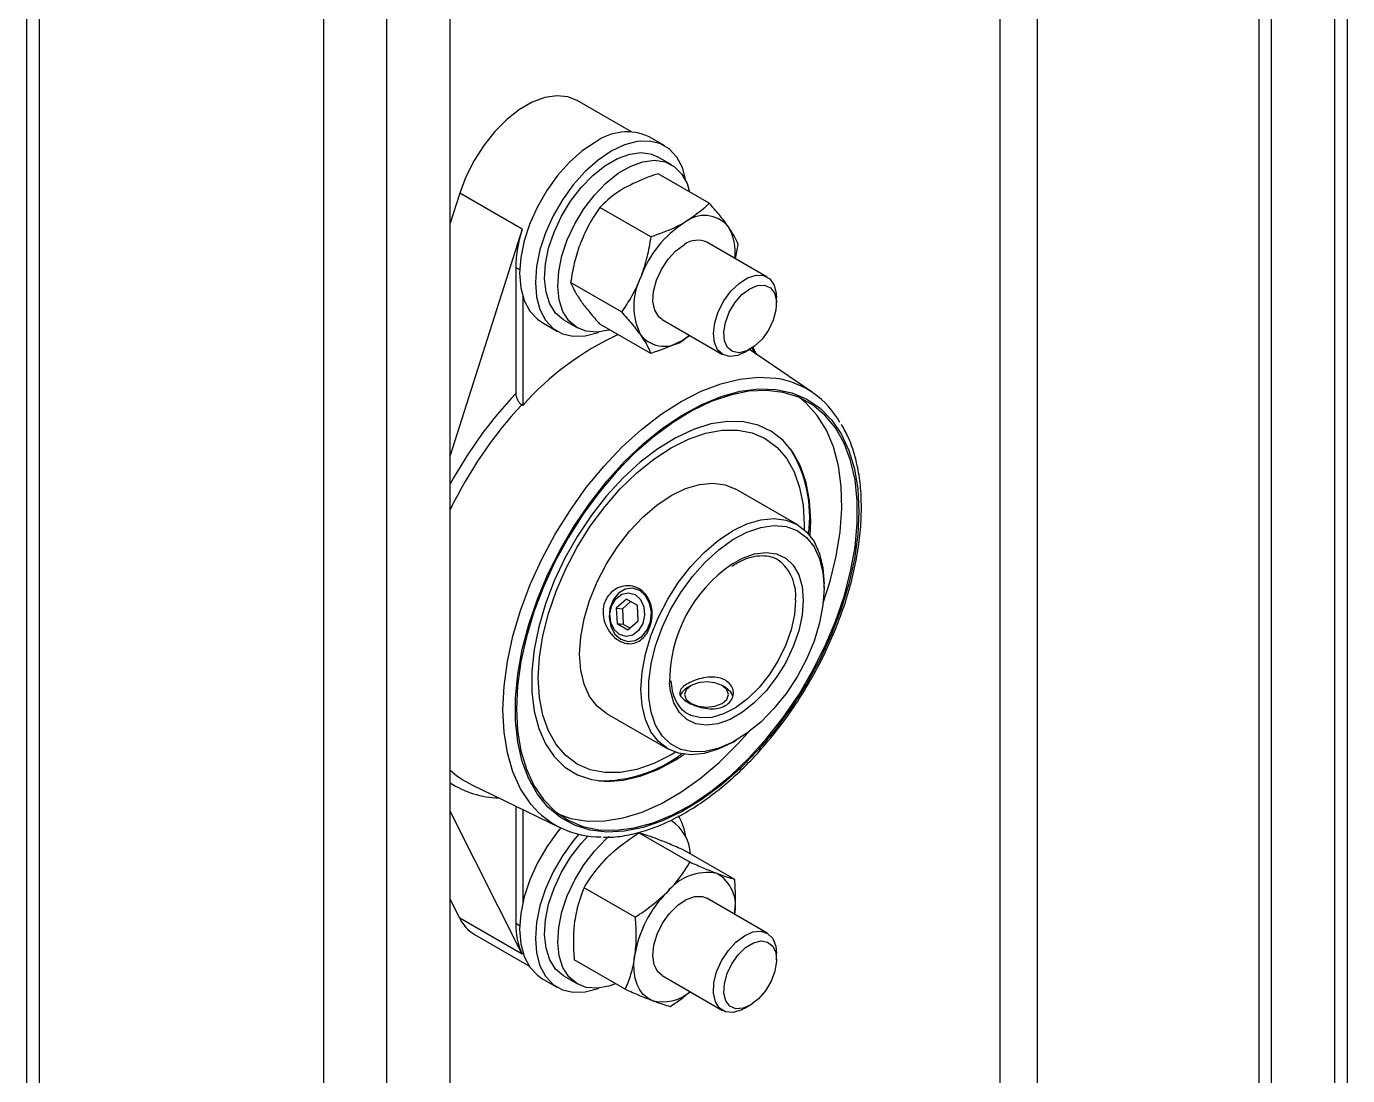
# Model space of a CAD drawing. Header units: millimetres. Extents: x -361 to 14022, y -1822 to 1455.
# Drawn here: x 4013.03 to 4020.43, y 453.8 to 459.68 of the extents above; entities that cross this region are included whole.
import ezdxf

# ---------------------------------------------------------------- set-up
doc = ezdxf.new("R2010")
doc.units = ezdxf.units.MM

msp = doc.modelspace()

# ---------------------------------------------------------------- linework, layer by layer
at = {"color": 7, "linetype": 'Continuous', "lineweight": 25}
for p, q in [((4018.481793, 506.514478), (4018.481793, 440.782942)), ((4018.693925, 440.782942), (4018.693925, 506.514478)), ((4020.42885, 439.803253), (4020.42885, 505.534788)), ((4020.355626, 505.432737), (4020.355626, 439.701202)), ((4019.931362, 505.269455), (4019.931362, 439.53792)), ((4020.002073, 505.228635), (4020.002073, 439.4971)), ((4013.034558, 503.391717), (4013.034558, 437.660181)), ((4013.107782, 437.55813), (4013.107782, 503.289666)), ((4015.405879, 436.843773), (4015.405879, 502.575309)), ((4014.698772, 436.639671), (4014.698772, 502.371207)), ((4015.052325, 436.639671), (4015.052325, 502.371207)), ((4016.420826, 459.086696), (4016.117619, 459.261733)), ((4016.607416, 459.007846), (4016.519027, 459.058872)), ((4016.645415, 458.902196), (4016.571168, 458.945058)), ((4016.855599, 458.686929), (4016.570248, 458.851659)), ((4015.459505, 458.742811), (4015.405879, 458.574542)), ((4015.809523, 458.54075), (4015.459505, 458.742811)), ((4016.529, 458.498388), (4016.243649, 458.663117)), ((4015.809523, 458.54075), (4015.405879, 457.274187)), ((4017.180973, 458.272604), (4016.842552, 458.467971)), ((4017.00391, 458.374821), (4017.018898, 458.454584)), ((4015.773574, 458.326976), (4015.773574, 457.621007)), ((4016.365701, 458.077501), (4016.08035, 458.24223)), ((4015.812465, 458.164577), (4015.812465, 457.554295)), ((4017.23276, 458.124344), (4017.23276, 458.158143)), ((4015.919076, 458.019613), (4016.007464, 457.968588)), ((4016.043711, 458.031376), (4016.117958, 457.988515)), ((4016.529, 457.845155), (4016.243649, 458.009885)), ((4016.592572, 458.034946), (4016.930993, 457.83958)), ((4016.746511, 457.946079), (4016.717562, 457.924842)), ((4016.74871, 457.94481), (4016.717562, 457.924842)), ((4017.056012, 457.851973), (4017.085281, 457.868876)), ((4017.432416, 457.62768), (4017.080992, 457.866399)), ((4017.100467, 457.87855), (4017.119932, 457.839948)), ((4015.812465, 457.554295), (4015.806744, 457.558028)), ((4017.348733, 456.88701), (4017.005786, 457.084989)), ((4017.498915, 456.53058), (4017.498915, 456.555072)), ((4016.393233, 456.468523), (4016.336098, 456.417855)), ((4016.416201, 456.455264), (4016.370544, 456.414775)), ((4016.454471, 456.433171), (4016.393233, 456.468523)), ((4016.336098, 456.417855), (4016.3402, 456.331836)), ((4016.336098, 456.417855), (4016.370544, 456.414775)), ((4016.370544, 456.414775), (4016.374646, 456.328756)), ((4016.458573, 456.347152), (4016.454471, 456.433171)), ((4016.3402, 456.331836), (4016.401438, 456.296484)), ((4016.3402, 456.331836), (4016.374646, 456.328756)), ((4016.374646, 456.328756), (4016.412916, 456.306663)), ((4016.401438, 456.296484), (4016.458573, 456.347152)), ((4016.754361, 455.984711), (4016.735222, 455.973659)), ((4016.947389, 455.973659), (4016.92825, 455.984711)), ((4016.280845, 455.829218), (4016.623792, 455.631239)), ((4016.754658, 455.816948), (4016.736283, 455.8261)), ((4016.986346, 455.66718), (4017.007555, 455.679428)), ((4015.519413, 455.432489), (4015.471653, 455.459004)), ((4015.519413, 455.432489), (4016.024236, 455.188376)), ((4015.809523, 454.480274), (4015.405879, 455.2808)), ((4015.773574, 455.309586), (4015.773574, 454.652543)), ((4015.812465, 455.29078), (4015.812465, 454.770039)), ((4016.747572, 454.995221), (4016.462221, 455.15995)), ((4016.998698, 454.899066), (4016.713348, 455.063795)), ((4016.441173, 454.687764), (4016.155822, 454.852493)), ((4015.459505, 454.682335), (4015.405879, 454.788688)), ((4017.180973, 454.598171), (4016.842552, 454.793537)), ((4015.809523, 454.480274), (4015.459505, 454.682335)), ((4015.542666, 454.591343), (4015.845872, 454.416306)), ((4017.23276, 454.44991), (4017.23276, 454.483709)), ((4016.3859, 454.284152), (4016.10055, 454.448881)), ((4015.919076, 454.345179), (4016.007464, 454.294154)), ((4016.043711, 454.356942), (4016.117958, 454.314081)), ((4016.592572, 454.360513), (4016.930993, 454.165146)), ((4017.056012, 454.17754), (4017.085281, 454.194442))]:
    msp.add_line(p, q, dxfattribs=at)
at = {"color": 8, "linetype": 'Continuous', "lineweight": 25}
for p, q in [((4015.773574, 458.326976), (4015.795141, 458.314526)), ((4017.387418, 456.886664), (4017.387055, 456.85962)), ((4015.795141, 454.640092), (4015.773574, 454.652543))]:
    msp.add_line(p, q, dxfattribs=at)
at = {"color": 7, "linetype": 'Continuous', "lineweight": 25, "flags": 128}
for points in [[(4016.117619, 459.261733), (4016.065616, 459.282447), (4016.003766, 459.288535), (4015.936522, 459.278322), (4015.865974, 459.252124), (4015.794312, 459.210754), (4015.723764, 459.155499), (4015.65652, 459.088074), (4015.59467, 459.010575), (4015.540134, 458.925408), (4015.494608, 458.83522), (4015.459505, 458.742811)], [(4016.219052, 459.029167), (4016.145379, 458.979194), (4016.073945, 458.915852), (4016.00692, 458.841068), (4015.94634, 458.757113), (4015.894046, 458.666538), (4015.851628, 458.572096), (4015.820374, 458.476655), (4015.801233, 458.383115), (4015.794787, 458.29432), (4015.801233, 458.212966), (4015.820374, 458.141527), (4015.851628, 458.082171), (4015.894046, 458.036704), (4015.919076, 458.019613)], [(4016.30744, 458.978141), (4016.233767, 458.928168), (4016.162333, 458.864827), (4016.095308, 458.790043), (4016.034728, 458.706088), (4015.982435, 458.615513), (4015.940016, 458.52107), (4015.908762, 458.425629), (4015.889621, 458.33209), (4015.883176, 458.243294), (4015.889621, 458.161941), (4015.908762, 458.090501), (4015.940016, 458.031146), (4015.982435, 457.985678), (4016.034728, 457.95548), (4016.095308, 457.941469), (4016.162333, 457.94407), (4016.233767, 457.963205), (4016.238381, 457.96496)], [(4016.043711, 458.031376), (4016.040046, 458.033552), (4015.996281, 458.071066), (4015.96341, 458.123183), (4015.942584, 458.188081), (4015.934531, 458.263486), (4015.939533, 458.346759), (4015.957416, 458.434984), (4015.987553, 458.525073), (4016.028889, 458.613871), (4016.079976, 458.698271), (4016.139028, 458.775316), (4016.203975, 458.842311), (4016.272544, 458.896908), (4016.342336, 458.937198), (4016.410905, 458.961769), (4016.475852, 458.969761), (4016.534903, 458.960895), (4016.571168, 458.945058)], [(4016.726035, 458.809691), (4016.725258, 458.814493), (4016.706118, 458.885933), (4016.674863, 458.945288), (4016.632445, 458.990756), (4016.580152, 459.020954), (4016.519572, 459.034965), (4016.452547, 459.032364), (4016.381113, 459.013229), (4016.30744, 458.978141)], [(4016.299357, 457.977726), (4016.29405, 457.976096), (4016.228044, 457.964172), (4016.167417, 457.969095), (4016.114292, 457.990691), (4016.070527, 458.028204), (4016.037657, 458.080322), (4016.01683, 458.145219), (4016.008777, 458.220624), (4016.01378, 458.303897), (4016.031662, 458.392122), (4016.061799, 458.482211), (4016.103135, 458.57101), (4016.154223, 458.655409), (4016.213274, 458.732455), (4016.278221, 458.799449), (4016.346791, 458.854047), (4016.416582, 458.894336), (4016.485151, 458.918907), (4016.550098, 458.9269), (4016.60915, 458.918033), (4016.660238, 458.892618), (4016.701573, 458.851545), (4016.73171, 458.796252), (4016.745472, 458.750504)], [(4016.592572, 458.034946), (4016.573141, 458.050365), (4016.550992, 458.086939), (4016.541197, 458.135715), (4016.544483, 458.193075), (4016.560604, 458.254764), (4016.588367, 458.316209), (4016.625711, 458.372852), (4016.669868, 458.420491), (4016.717562, 458.455594)], [(4017.056012, 457.851973), (4017.016911, 457.83445), (4016.971846, 457.82799), (4016.933021, 457.838447), (4016.903315, 457.865046), (4016.884932, 457.905814), (4016.879235, 457.957727), (4016.886647, 458.016936), (4016.906617, 458.079048), (4016.937665, 458.139459), (4016.977489, 458.193686), (4017.023134, 458.237708), (4017.071215, 458.268261), (4017.118167, 458.283079), (4017.160506, 458.281061), (4017.195094, 458.262359), (4017.219365, 458.228359), (4017.219365, 458.228359)], [(4017.221583, 458.182932), (4017.232128, 458.139729), (4017.229623, 458.087592), (4017.214291, 458.031155), (4017.187493, 457.975432), (4017.151611, 457.925375), (4017.109834, 457.885431), (4017.065872, 457.859149), (4017.023634, 457.848864), (4016.98687, 457.855492), (4016.958849, 457.878442), (4016.94206, 457.915675), (4016.937994, 457.963883), (4016.947014, 458.018783), (4016.968317, 458.075497), (4017.000011, 458.128984), (4017.039279, 458.174493), (4017.082632, 458.20798), (4017.126219, 458.22647), (4017.166166, 458.228319), (4017.198925, 458.213363), (4017.221583, 458.182932)], [(4017.219365, 458.228359), (4017.231518, 458.181583), (4017.23276, 458.158143)], [(4017.693455, 456.961285), (4017.687186, 456.831068), (4017.668461, 456.69531), (4017.637524, 456.555782), (4017.594778, 456.414302), (4017.540781, 456.272715), (4017.476236, 456.132866), (4017.401985, 455.996579), (4017.318995, 455.865631), (4017.22835, 455.741728), (4017.13123, 455.626486), (4017.028902, 455.521407), (4016.922699, 455.427862), (4016.814006, 455.347068), (4016.70424, 455.280081), (4016.594832, 455.227773), (4016.487209, 455.190825), (4016.382773, 455.169721), (4016.282886, 455.164734), (4016.18885, 455.17593), (4016.101891, 455.203162), (4016.023142, 455.246077), (4015.953631, 455.304114), (4015.894263, 455.376517), (4015.845812, 455.462342), (4015.80891, 455.560469), (4015.784039, 455.669621), (4015.771521, 455.788373), (4015.771521, 455.915178), (4015.784039, 456.048383), (4015.80891, 456.186251), (4015.845812, 456.326985), (4015.894263, 456.468749), (4015.953631, 456.609697), (4016.023142, 456.74799), (4016.101891, 456.881826), (4016.18885, 457.00946), (4016.282886, 457.129227), (4016.382773, 457.239568), (4016.487209, 457.339042), (4016.594832, 457.426354), (4016.70424, 457.500365), (4016.814006, 457.560111), (4016.922699, 457.604811), (4017.028902, 457.633885), (4017.13123, 457.646952), (4017.22835, 457.643842), (4017.318995, 457.624597), (4017.401985, 457.589466), (4017.476236, 457.538907), (4017.540781, 457.473581), (4017.594778, 457.394338), (4017.637524, 457.302211), (4017.668461, 457.198402), (4017.687186, 457.084264), (4017.693455, 456.961285)], [(4015.77711, 455.855002), (4015.783332, 455.732938), (4015.801918, 455.619649), (4015.832625, 455.516613), (4015.875053, 455.425172), (4015.928648, 455.346519), (4015.992713, 455.281679), (4016.066411, 455.231496), (4016.148783, 455.196627), (4016.238754, 455.177524), (4016.335151, 455.174438), (4016.436718, 455.187408), (4016.542131, 455.216265), (4016.650015, 455.260633), (4016.758963, 455.319934), (4016.867557, 455.393394), (4016.974379, 455.480056), (4017.078038, 455.57879), (4017.177182, 455.68831), (4017.270518, 455.807186), (4017.35683, 455.93387), (4017.434993, 456.06671), (4017.503987, 456.203974), (4017.562913, 456.343872), (4017.611003, 456.484582), (4017.64763, 456.624268), (4017.672317, 456.76111), (4017.684741, 456.893324), (4017.684741, 457.019185), (4017.672317, 457.137054), (4017.64763, 457.245393), (4017.611003, 457.34279), (4017.562913, 457.427976), (4017.503987, 457.49984), (4017.434993, 457.557446), (4017.35683, 457.600041), (4017.270518, 457.627071), (4017.177182, 457.638184), (4017.078038, 457.633234), (4016.974379, 457.612286), (4016.867557, 457.575614), (4016.758963, 457.523695), (4016.650015, 457.457206), (4016.542131, 457.377014), (4016.436718, 457.284164), (4016.335151, 457.179867), (4016.238754, 457.065483), (4016.148783, 456.942502), (4016.066411, 456.812528), (4015.992713, 456.677256), (4015.928648, 456.538448), (4015.875053, 456.397915), (4015.832625, 456.257488), (4015.801918, 456.118998), (4015.783332, 455.98425), (4015.77711, 455.855002)], [(4017.494063, 456.448229), (4017.532868, 456.570697), (4017.566548, 456.709842), (4017.588193, 456.845692), (4017.59752, 456.976476), (4017.594408, 457.100489), (4017.578897, 457.216115), (4017.551189, 457.321846), (4017.511645, 457.416304), (4017.460781, 457.498257), (4017.399261, 457.566637), (4017.361007, 457.598248)], [(4017.421252, 456.82351), (4017.424541, 456.908095), (4017.418127, 457.019754), (4017.398991, 457.122174), (4017.367446, 457.213674), (4017.324012, 457.292751), (4017.2694, 457.358107), (4017.204508, 457.408669), (4017.130401, 457.443605), (4017.048297, 457.462344), (4016.959542, 457.464576), (4016.865596, 457.450266), (4016.767999, 457.419647), (4016.668355, 457.373224), (4016.5683, 457.311759), (4016.469477, 457.23626), (4016.373508, 457.147967), (4016.281969, 457.04833), (4016.196364, 456.938985), (4016.118097, 456.821728), (4016.048455, 456.698484), (4015.98858, 456.571276), (4015.939456, 456.442193), (4015.90189, 456.313356), (4015.876497, 456.186878), (4015.863696, 456.064838), (4015.863696, 455.949239), (4015.876497, 455.841978), (4015.90189, 455.744818), (4015.939456, 455.659354), (4015.98858, 455.586989), (4016.048455, 455.528911), (4016.118097, 455.486074), (4016.196364, 455.459182), (4016.281969, 455.448675), (4016.373508, 455.454726), (4016.469477, 455.477237), (4016.5683, 455.515836), (4016.668355, 455.569892), (4016.715047, 455.600194)], [(4016.280845, 455.829218), (4016.280816, 455.829235), (4016.228571, 455.869712), (4016.186539, 455.924653), (4016.155754, 455.992704), (4016.136975, 456.072191), (4016.130663, 456.161155), (4016.136975, 456.257407), (4016.155754, 456.358576), (4016.186539, 456.46217), (4016.228571, 456.56564), (4016.280816, 456.666438), (4016.341986, 456.762081), (4016.410576, 456.850214), (4016.484897, 456.928668), (4016.563119, 456.99551), (4016.643316, 457.049095), (4016.723512, 457.088103), (4016.801734, 457.111574), (4016.876055, 457.11893), (4016.944645, 457.109989), (4017.005786, 457.084989)], [(4016.986346, 455.66718), (4016.986262, 455.667132), (4016.906066, 455.628124), (4016.827844, 455.604653), (4016.753523, 455.597298), (4016.684933, 455.606239), (4016.623762, 455.631256), (4016.571518, 455.671733), (4016.529486, 455.726674), (4016.498701, 455.794725), (4016.479922, 455.874212), (4016.47361, 455.963176), (4016.479922, 456.059428), (4016.498701, 456.160597), (4016.529486, 456.264191), (4016.571518, 456.367662), (4016.623762, 456.468459), (4016.684933, 456.564102), (4016.753523, 456.652235), (4016.827844, 456.730689), (4016.906066, 456.797531), (4016.986262, 456.851116), (4017.066459, 456.890124), (4017.144681, 456.913595), (4017.219002, 456.920951), (4017.287592, 456.91201), (4017.348762, 456.886993), (4017.401007, 456.846515), (4017.443039, 456.791575), (4017.473824, 456.723523), (4017.492603, 456.644036), (4017.498915, 456.555072), (4017.498915, 456.555072)], [(4017.498915, 456.53058), (4017.492551, 456.435873), (4017.473624, 456.336272), (4017.442623, 456.234355), (4017.400353, 456.132763), (4017.347908, 456.034126), (4017.286645, 455.940999), (4017.218152, 455.855795), (4017.144203, 455.780719), (4017.066712, 455.717716), (4016.987687, 455.668419), (4016.909175, 455.634103), (4016.833209, 455.615658), (4016.761756, 455.613561), (4016.696667, 455.627867), (4016.639628, 455.658205), (4016.592116, 455.703789), (4016.555362, 455.763439), (4016.530317, 455.835609), (4016.51763, 455.918432), (4016.51763, 456.009761), (4016.530317, 456.107231), (4016.555362, 456.208318), (4016.592116, 456.310403), (4016.639628, 456.410844), (4016.696667, 456.507037), (4016.761756, 456.596493), (4016.833209, 456.676894), (4016.909175, 456.746158), (4016.987687, 456.80249), (4017.066712, 456.844433), (4017.144203, 456.870899), (4017.218152, 456.881203), (4017.286645, 456.875079), (4017.347908, 456.852685), (4017.400353, 456.8146), (4017.442623, 456.761812), (4017.473624, 456.695687), (4017.492551, 456.617939), (4017.498915, 456.53058)], [(4017.236242, 456.692149), (4017.242141, 456.688579), (4017.257057, 456.677941)], [(4016.360875, 456.244335), (4016.40035, 456.231636), (4016.44146, 456.236955), (4016.479247, 456.259651), (4016.509153, 456.296986), (4016.527572, 456.344457), (4016.53228, 456.396338), (4016.522711, 456.446372), (4016.500019, 456.488524), (4016.466941, 456.517709), (4016.427466, 456.530408), (4016.386356, 456.525088), (4016.348568, 456.502393), (4016.318662, 456.465058), (4016.300244, 456.417587), (4016.295535, 456.365706), (4016.305104, 456.315672), (4016.327796, 456.27352), (4016.360875, 456.244335)], [(4016.4408, 456.49453), (4016.470759, 456.466798), (4016.489539, 456.426233), (4016.494282, 456.379011), (4016.484265, 456.33232), (4016.461015, 456.293269), (4016.42807, 456.267804), (4016.390446, 456.2598), (4016.353871, 456.270477), (4016.323912, 456.298209), (4016.305132, 456.338774), (4016.300389, 456.385997), (4016.310406, 456.432687), (4016.333656, 456.471738), (4016.366601, 456.497203), (4016.404225, 456.505207), (4016.4408, 456.49453)], [(4016.754376, 455.884352), (4016.794259, 455.868968), (4016.841306, 455.863565), (4016.888352, 455.868968), (4016.928235, 455.884352), (4016.954885, 455.907376), (4016.964243, 455.934536), (4016.954885, 455.961695), (4016.928235, 455.984719), (4016.888352, 456.000104), (4016.841306, 456.005506), (4016.794259, 456.000104), (4016.754376, 455.984719), (4016.727726, 455.961695), (4016.718368, 455.934536), (4016.727726, 455.907376), (4016.754376, 455.884352)], [(4016.989505, 455.925813), (4016.977252, 455.949034), (4016.947372, 455.973669)], [(4016.014013, 455.264933), (4016.082219, 455.241385), (4016.17391, 455.226272), (4016.271721, 455.227204), (4016.374375, 455.244169), (4016.480536, 455.276947), (4016.588819, 455.325111), (4016.697812, 455.388031), (4016.806095, 455.464889), (4016.912256, 455.554681), (4017.014911, 455.656238), (4017.076443, 455.724812)], [(4016.024726, 455.188139), (4016.00692, 455.166635), (4015.94634, 455.08268), (4015.894046, 454.992105), (4015.851628, 454.897662), (4015.820374, 454.802221), (4015.801233, 454.708682), (4015.794787, 454.619886), (4015.801233, 454.538533), (4015.820374, 454.467093), (4015.851628, 454.407737), (4015.894046, 454.36227), (4015.919076, 454.345179)], [(4016.126504, 455.152468), (4016.095308, 455.115609), (4016.034728, 455.031654), (4015.982435, 454.941079), (4015.940016, 454.846636), (4015.908762, 454.751195), (4015.889621, 454.657656), (4015.883176, 454.568861), (4015.889621, 454.487507), (4015.908762, 454.416067), (4015.940016, 454.356712), (4015.982435, 454.311244), (4016.034728, 454.281046), (4016.095308, 454.267035), (4016.162333, 454.269636), (4016.233767, 454.288771), (4016.238382, 454.290526)], [(4016.043711, 454.356942), (4016.040046, 454.359118), (4015.996281, 454.396632), (4015.96341, 454.44875), (4015.942584, 454.513647), (4015.934531, 454.589052), (4015.939533, 454.672325), (4015.957416, 454.76055), (4015.987553, 454.850639), (4016.028889, 454.939438), (4016.079976, 455.023837), (4016.139028, 455.100883), (4016.178164, 455.143182)], [(4016.331916, 454.315316), (4016.29405, 454.301663), (4016.228044, 454.289739), (4016.167417, 454.294661), (4016.114292, 454.316257), (4016.070527, 454.35377), (4016.037657, 454.405888), (4016.01683, 454.470786), (4016.008777, 454.546191), (4016.01378, 454.629464), (4016.031662, 454.717689), (4016.061799, 454.807778), (4016.103135, 454.896576), (4016.154223, 454.980976), (4016.213274, 455.058021), (4016.278221, 455.125016), (4016.294885, 455.139713)], [(4016.592572, 454.360513), (4016.56764, 454.382314), (4016.547928, 454.421655), (4016.540798, 454.472518), (4016.546777, 454.531132), (4016.565423, 454.59315), (4016.595352, 454.653972), (4016.634345, 454.709087), (4016.67951, 454.754408), (4016.727497, 454.786573), (4016.774747, 454.803196), (4016.817755, 454.803046), (4016.842552, 454.793537)], [(4017.056012, 454.17754), (4017.034995, 454.166851), (4016.988417, 454.154017), (4016.94685, 454.158066), (4016.913377, 454.178698), (4016.89048, 454.214383), (4016.879858, 454.262474), (4016.882298, 454.319404), (4016.89762, 454.380951), (4016.924687, 454.442551), (4016.961491, 454.499634), (4017.005303, 454.547968), (4017.052875, 454.583968), (4017.100676, 454.604963), (4017.145163, 454.609396), (4017.183036, 454.59694), (4017.211486, 454.568517), (4017.228403, 454.526235), (4017.23276, 454.483709)], [(4017.23257, 454.441167), (4017.223822, 454.386359), (4017.202761, 454.329632), (4017.17126, 454.276026), (4017.132117, 454.230304), (4017.08881, 454.196529), (4017.045188, 454.177702), (4017.005126, 454.175496), (4016.972184, 454.190107), (4016.949289, 454.220236), (4016.938476, 454.263207), (4016.940704, 454.315201), (4016.955777, 454.371599), (4016.982355, 454.427388), (4017.018076, 454.477613), (4017.059766, 454.517811), (4017.103722, 454.544409), (4017.146037, 454.555044), (4017.182951, 454.548772), (4017.211185, 454.526149), (4017.228229, 454.489186), (4017.23257, 454.441167)], [(4016.536726, 454.22149), (4016.509886, 454.235401), (4016.486599, 454.255157), (4016.467265, 454.280421), (4016.452213, 454.310759), (4016.441701, 454.345654), (4016.435909, 454.384507), (4016.434936, 454.426654), (4016.438799, 454.471374)]]:
    msp.add_lwpolyline(points, dxfattribs=at)
at = {"color": 8, "linetype": 'Continuous', "lineweight": 25, "flags": 128}
for points in [[(4017.093786, 457.87407), (4017.101733, 457.862827), (4017.11441, 457.843698)], [(4015.859238, 455.319921), (4015.8546, 455.325686), (4015.800534, 455.407439), (4015.757761, 455.501992), (4015.726818, 455.608154), (4015.708096, 455.724592), (4015.701829, 455.849841), (4015.708096, 455.982325), (4015.726818, 456.120379), (4015.757761, 456.262267), (4015.800534, 456.406204), (4015.8546, 456.55038), (4015.919278, 456.692982), (4015.993757, 456.832218), (4016.077098, 456.966335), (4016.168255, 457.093647), (4016.26608, 457.212553), (4016.369343, 457.321559), (4016.476746, 457.419292), (4016.586938, 457.504525), (4016.698534, 457.576185), (4016.81013, 457.63337), (4016.920322, 457.675363), (4017.027725, 457.701635), (4017.130988, 457.711854), (4017.228813, 457.705894), (4017.238537, 457.704361)], [(4016.666674, 455.61175), (4016.643316, 455.597842), (4016.546191, 455.549124), (4016.450728, 455.515942), (4016.35856, 455.498863), (4016.271265, 455.498181), (4016.190335, 455.513905), (4016.117156, 455.545768), (4016.05298, 455.593224), (4015.998904, 455.655462), (4015.955855, 455.731416), (4015.924568, 455.819786), (4015.90558, 455.919061), (4015.899214, 456.027542), (4015.90558, 456.143373), (4015.924568, 456.264572), (4015.955855, 456.389066), (4015.998904, 456.514723), (4016.05298, 456.639395), (4016.117156, 456.760947), (4016.190335, 456.877301), (4016.271265, 456.986465), (4016.35856, 457.086571), (4016.450728, 457.175907), (4016.546191, 457.252945), (4016.643316, 457.316365), (4016.74044, 457.365082), (4016.835903, 457.398264), (4016.928071, 457.415343), (4017.015367, 457.416026), (4017.096296, 457.400301), (4017.169475, 457.368438), (4017.233651, 457.320982), (4017.287727, 457.258744), (4017.330776, 457.182791), (4017.362063, 457.09442), (4017.381052, 456.995145), (4017.387418, 456.886664), (4017.387418, 456.886664)], [(4016.986122, 456.666614), (4017.042055, 456.697761), (4017.110035, 456.722331), (4017.174523, 456.73071), (4017.233323, 456.722612), (4017.284431, 456.698314), (4017.326109, 456.658643), (4017.356935, 456.60495), (4017.375861, 456.539063), (4017.382242, 456.463226)], [(4017.382242, 456.463226), (4017.375861, 456.380022), (4017.356935, 456.292283), (4017.326109, 456.202999), (4017.284431, 456.115208), (4017.233323, 456.031902), (4017.174523, 455.955916), (4017.110035, 455.889839), (4017.042055, 455.83592), (4016.972897, 455.795995), (4016.904916, 455.771426), (4016.840428, 455.763047), (4016.781628, 455.771144), (4016.73052, 455.795442), (4016.688843, 455.835113), (4016.658016, 455.888806), (4016.63909, 455.954693), (4016.633821, 455.997858)], [(4017.339816, 456.463226), (4017.333427, 456.382272), (4017.31449, 456.296867), (4017.28369, 456.210098), (4017.242141, 456.125101), (4017.191344, 456.044948), (4017.133134, 455.972535), (4017.069616, 455.910481), (4017.003085, 455.861028), (4016.935947, 455.825963), (4016.870626, 455.806553), (4016.809486, 455.803501), (4016.754734, 455.816916), (4016.754658, 455.816948)], [(4015.471653, 455.459004), (4015.442254, 455.479116), (4015.405879, 455.508773)]]:
    msp.add_lwpolyline(points, dxfattribs=at)
at = {"color": 7, "linetype": 'Continuous', "lineweight": 25}
for centre, radius, start, end in [((4016.394761, 458.784272), 0.301409, 65.6515204, 125.658938), ((4016.828837, 458.441872), 0.175879, 40.5327959, 129.2481681), ((4016.485665, 458.31714), 0.712158, 161.7002328, 179.2086331), ((4017.048659, 458.061107), 0.613906, 122.6379706, 159.7728862), ((4016.727221, 458.415602), 0.274083, 352.0796692, 30.8556371), ((4016.790658, 458.354724), 0.12457, 65.381028, 125.9294305), ((4016.79925, 458.110053), 0.365187, 153.4364295, 206.5635705), ((4017.021675, 456.482327), 1.615953, 114.6954108, 138.442918), ((4016.606287, 458.061045), 0.175879, 220.5327959, 309.2481681), ((4017.155952, 457.216128), 0.495168, 29.256676, 80.3993123), ((4016.692892, 456.930441), 0.725824, 352.3894138, 31.6142339), ((4017.430154, 456.005524), 0.79637, 123.8879505, 180.5515468), ((4016.772469, 455.898196), 0.084154, 116.2696184, 159.5015992), ((4016.250192, 456.202128), 0.750304, 269.0559655, 306.9512234), ((4016.241726, 455.632083), 0.493703, 219.2191053, 271.0370858), ((4016.505737, 455.025045), 0.246179, 3.9169614, 55.4322235), ((4016.385313, 455.085621), 0.344318, 8.2885135, 29.6829321), ((4016.844771, 454.653467), 0.284198, 79.1234704, 142.3899125), ((4016.794346, 454.750495), 0.2097, 347.0217283, 60.2516745), ((4017.081964, 454.367997), 0.65142, 135.2125728, 170.8688746), ((4015.648474, 454.771544), 0.208968, 205.2710534, 239.5799876), ((4016.157175, 454.642706), 0.383727, 178.5310213, 205.0431202), ((4016.596024, 454.448413), 0.234542, 255.3554008, 310.6167314)]:
    msp.add_arc(centre, radius, start, end, dxfattribs=at)
at = {"color": 8, "linetype": 'Continuous', "lineweight": 25}
for centre, radius, start, end in [((4017.591334, 455.914495), 2.493278, 136.8079893, 151.2276213), ((4017.601183, 455.904777), 2.439928, 137.3450293, 154.1240876), ((4017.07728, 456.485342), 0.263466, 355.1848353, 46.9721326), ((4015.693694, 455.885847), 0.53034, 237.1324945, 268.3193747)]:
    msp.add_arc(centre, radius, start, end, dxfattribs=at)
at = {"color": 7, "linetype": 'Continuous', "lineweight": 25}
for points, knots in [([(4016.570248, 458.851659), (4016.552725, 458.845946), (4016.484689, 458.823765), (4016.425575, 458.794041), (4016.381686, 458.771972)], [0, 0, 0, 0, 0.25755135, 1, 1, 1, 1]), ([(4016.381686, 458.771972), (4016.367213, 458.763183), (4016.313334, 458.730469), (4016.273086, 458.691568), (4016.243649, 458.663117)], [0, 0, 0, 0, 0.26863361, 1, 1, 1, 1]), ([(4016.855599, 458.686929), (4016.845703, 458.676814), (4016.807281, 458.637537), (4016.755791, 458.603411), (4016.717562, 458.578075)], [0, 0, 0, 0, 0.25755135, 1, 1, 1, 1]), ([(4016.962511, 458.556173), (4016.960545, 458.558944), (4016.945661, 458.579929), (4016.91251, 458.622432), (4016.874685, 458.665299), (4016.855599, 458.686929)], [0, 0, 0, 0, 0.07008577, 0.53078223, 1, 1, 1, 1]), ([(4016.243649, 458.663117), (4016.223328, 458.633017), (4016.182313, 458.572263), (4016.152021, 458.502471), (4016.136737, 458.467258)], [0, 0, 0, 0, 0.49545796, 1, 1, 1, 1]), ([(4016.717562, 458.578075), (4016.702338, 458.56972), (4016.645668, 458.538616), (4016.578283, 458.515381), (4016.529, 458.498388)], [0, 0, 0, 0, 0.26863361, 1, 1, 1, 1]), ([(4017.018898, 458.454584), (4017.012699, 458.469375), (4017.000186, 458.499227), (4016.975145, 458.537076), (4016.962511, 458.556173)], [0, 0, 0, 0, 0.49545796, 1, 1, 1, 1]), ([(4016.136737, 458.467258), (4016.134832, 458.462252), (4016.120404, 458.424346), (4016.098288, 458.349938), (4016.086366, 458.278351), (4016.08035, 458.24223)], [0, 0, 0, 0, 0.07008577, 0.53078223, 1, 1, 1, 1]), ([(4016.529, 458.498388), (4016.522801, 458.460135), (4016.510288, 458.382927), (4016.485247, 458.310103), (4016.472613, 458.273361)], [0, 0, 0, 0, 0.49545796, 1, 1, 1, 1]), ([(4016.08035, 458.24223), (4016.086549, 458.22744), (4016.099062, 458.197587), (4016.124103, 458.159738), (4016.136737, 458.140641)], [0, 0, 0, 0, 0.49545796, 1, 1, 1, 1]), ([(4016.472613, 458.273361), (4016.470647, 458.26839), (4016.455763, 458.230747), (4016.422612, 458.162709), (4016.384787, 458.106077), (4016.365701, 458.077501)], [0, 0, 0, 0, 0.07008577, 0.53078223, 1, 1, 1, 1]), ([(4016.136737, 458.140641), (4016.138703, 458.13787), (4016.153587, 458.116885), (4016.186738, 458.074382), (4016.224563, 458.031515), (4016.243649, 458.009885)], [0, 0, 0, 0, 0.07008577, 0.53078223, 1, 1, 1, 1]), ([(4016.365701, 458.077501), (4016.386022, 458.054558), (4016.427037, 458.008251), (4016.457329, 457.96737), (4016.472613, 457.946744)], [0, 0, 0, 0, 0.49545796, 1, 1, 1, 1]), ([(4016.472613, 457.946744), (4016.474518, 457.944008), (4016.488946, 457.923287), (4016.511062, 457.887154), (4016.522984, 457.85924), (4016.529, 457.845155)], [0, 0, 0, 0, 0.070085768, 0.530782234, 1, 1, 1, 1]), ([(4016.717562, 457.924842), (4016.702338, 457.916487), (4016.645668, 457.885384), (4016.578283, 457.862149), (4016.529, 457.845155)], [0, 0, 0, 0, 0.26863361, 1, 1, 1, 1]), ([(4015.773574, 457.621007), (4015.773575, 457.620785), (4015.773597, 457.615302), (4015.775308, 457.603517), (4015.782145, 457.585825), (4015.792318, 457.570311), (4015.801193, 457.561748), (4015.805953, 457.558559), (4015.806744, 457.558028)], [0, 0, 0, 0, 0.01043588, 0.25726996, 0.50511144, 0.74071773, 0.95688425, 1, 1, 1, 1]), ([(4017.707954, 456.981491), (4017.70763, 457.003097), (4017.706691, 457.065702), (4017.696343, 457.164343), (4017.672749, 457.273338), (4017.64034, 457.369056), (4017.610513, 457.422827), (4017.596821, 457.44751)], [0, 0, 0, 0, 0.12049016, 0.34912286, 0.57788228, 0.80622669, 1, 1, 1, 1]), ([(4016.265133, 455.136921), (4016.279087, 455.136468), (4016.3252, 455.134969), (4016.40782, 455.147865), (4016.511748, 455.174967), (4016.618101, 455.217148), (4016.725294, 455.272827), (4016.832124, 455.341607), (4016.937334, 455.422552), (4017.039754, 455.514705), (4017.138275, 455.616989), (4017.231835, 455.728245), (4017.319428, 455.847225), (4017.400104, 455.972606), (4017.472984, 456.103006), (4017.537263, 456.236986), (4017.592228, 456.373082), (4017.637241, 456.5098), (4017.671831, 456.64569), (4017.695361, 456.779166), (4017.706495, 456.891191), (4017.70756, 456.957145), (4017.707954, 456.981491)], [0, 0, 0, 0, 0.022480736, 0.07428935, 0.126524381, 0.179060207, 0.23176076, 0.284522752, 0.33727169, 0.389984971, 0.442657542, 0.495293545, 0.547901716, 0.600492939, 0.653079057, 0.705671438, 0.758279423, 0.810915667, 0.863592627, 0.916321772, 0.969111829, 1, 1, 1, 1]), ([(4016.982557, 456.654233), (4017.001874, 456.66563), (4017.041536, 456.689032), (4017.099295, 456.708112), (4017.153893, 456.715329), (4017.202156, 456.708226), (4017.23553, 456.695978), (4017.250358, 456.681536), (4017.253801, 456.678183)], [0, 0, 0, 0, 0.1787883, 0.36709772, 0.55548785, 0.74566242, 0.94094368, 1, 1, 1, 1]), ([(4016.283571, 456.477913), (4016.293786, 456.491191), (4016.313612, 456.516962), (4016.356184, 456.538909), (4016.403061, 456.546807), (4016.452055, 456.536733), (4016.495063, 456.507373), (4016.525234, 456.461118), (4016.53868, 456.404354), (4016.53527, 456.346423), (4016.518864, 456.296551), (4016.494119, 456.258295), (4016.462715, 456.23153), (4016.424681, 456.217733), (4016.38119, 456.220564), (4016.336133, 456.243008), (4016.296003, 456.284204), (4016.268063, 456.338944), (4016.258596, 456.398139), (4016.266594, 456.446115), (4016.279129, 456.469593), (4016.283571, 456.477913)], [0, 0, 0, 0, 0.04984701, 0.09674024, 0.14888218, 0.20606128, 0.26605402, 0.32661768, 0.38589363, 0.44060813, 0.48888807, 0.53362483, 0.57944372, 0.62963437, 0.68518524, 0.74448471, 0.80503395, 0.86506129, 0.92181655, 0.97229403, 1, 1, 1, 1]), ([(4016.753382, 455.819525), (4016.747496, 455.821554), (4016.726324, 455.82885), (4016.697651, 455.855013), (4016.668435, 455.898457), (4016.649242, 455.951392), (4016.645092, 455.99311), (4016.643191, 456.012217)], [0, 0, 0, 0, 0.09228438, 0.3319353, 0.5719134, 0.8039354, 1, 1, 1, 1]), ([(4016.947372, 456.014571), (4016.957877, 456.006797), (4016.978877, 455.991257), (4016.992639, 455.957508), (4016.991038, 455.921917), (4016.972306, 455.889423), (4016.938995, 455.866225), (4016.895886, 455.854846), (4016.847156, 455.854919), (4016.796837, 455.865045), (4016.750923, 455.88244), (4016.715735, 455.903234), (4016.694554, 455.924942), (4016.688695, 455.947178), (4016.699557, 455.969947), (4016.72661, 455.992214), (4016.765767, 456.011828), (4016.812372, 456.026639), (4016.862384, 456.03385), (4016.910405, 456.031234), (4016.935526, 456.019911), (4016.947372, 456.014571)], [0, 0, 0, 0, 0.0520261, 0.10399402, 0.15745608, 0.21200118, 0.26497358, 0.31627233, 0.36818575, 0.42209841, 0.47650224, 0.52887127, 0.57990013, 0.63231247, 0.68669039, 0.74063076, 0.79249676, 0.84382421, 0.89680488, 0.95133992, 1, 1, 1, 1]), ([(4016.283759, 455.020805), (4016.298064, 455.034567), (4016.351315, 455.085796), (4016.415372, 455.128626), (4016.462221, 455.15995)], [0, 0, 0, 0, 0.26863361, 1, 1, 1, 1]), ([(4016.562522, 455.126456), (4016.559576, 455.127578), (4016.537266, 455.136077), (4016.500287, 455.149163), (4016.474987, 455.156332), (4016.462221, 455.15995)], [0, 0, 0, 0, 0.07008577, 0.53078223, 1, 1, 1, 1]), ([(4016.713348, 455.063795), (4016.685895, 455.075679), (4016.630486, 455.099665), (4016.585313, 455.117472), (4016.562522, 455.126456)], [0, 0, 0, 0, 0.49545796, 1, 1, 1, 1]), ([(4016.155822, 454.852493), (4016.16487, 454.8676), (4016.2, 454.926258), (4016.24807, 454.980519), (4016.283759, 455.020805)], [0, 0, 0, 0, 0.25755135, 1, 1, 1, 1]), ([(4016.619635, 454.826908), (4016.63319, 454.841103), (4016.683649, 454.893943), (4016.72057, 454.952439), (4016.747572, 454.995221)], [0, 0, 0, 0, 0.26863361, 1, 1, 1, 1]), ([(4016.898398, 454.932559), (4016.895391, 454.933716), (4016.872624, 454.942478), (4016.824611, 454.961935), (4016.773408, 454.984058), (4016.747572, 454.995221)], [0, 0, 0, 0, 0.07008577, 0.53078223, 1, 1, 1, 1]), ([(4016.998698, 454.899066), (4016.985367, 454.902798), (4016.95846, 454.91033), (4016.918539, 454.925105), (4016.898398, 454.932559)], [0, 0, 0, 0, 0.49545796, 1, 1, 1, 1]), ([(4016.998501, 454.70351), (4017.000916, 454.73384), (4017.005963, 454.797216), (4017.001188, 454.86416), (4016.998698, 454.899066)], [0, 0, 0, 0, 0.47857315, 1, 1, 1, 1]), ([(4016.155822, 454.852493), (4016.144273, 454.823795), (4016.120963, 454.765873), (4016.108973, 454.699007), (4016.102923, 454.665271)], [0, 0, 0, 0, 0.49545796, 1, 1, 1, 1]), ([(4016.441173, 454.687764), (4016.457848, 454.698468), (4016.522592, 454.740029), (4016.578285, 454.78989), (4016.619635, 454.826908)], [0, 0, 0, 0, 0.25755135, 1, 1, 1, 1]), ([(4016.441173, 454.687764), (4016.443745, 454.650913), (4016.448938, 454.576537), (4016.442199, 454.50664), (4016.438799, 454.471374)], [0, 0, 0, 0, 0.49545796, 1, 1, 1, 1]), ([(4016.102923, 454.665271), (4016.102298, 454.66047), (4016.097566, 454.624114), (4016.09373, 454.552629), (4016.098263, 454.483674), (4016.10055, 454.448881)], [0, 0, 0, 0, 0.07008577, 0.53078223, 1, 1, 1, 1]), ([(4016.438799, 454.471374), (4016.438114, 454.466608), (4016.432925, 454.430516), (4016.418054, 454.365401), (4016.396684, 454.3114), (4016.3859, 454.284152)], [0, 0, 0, 0, 0.07008577, 0.53078223, 1, 1, 1, 1]), ([(4016.3859, 454.284152), (4016.413353, 454.272268), (4016.468762, 454.248281), (4016.513935, 454.230475), (4016.536726, 454.22149)], [0, 0, 0, 0, 0.49545796, 1, 1, 1, 1]), ([(4016.637027, 454.187997), (4016.65383, 454.198583), (4016.693561, 454.223614), (4016.72778, 454.253698), (4016.747527, 454.271059)], [0, 0, 0, 0, 0.4229341, 1, 1, 1, 1]), ([(4016.536726, 454.22149), (4016.539672, 454.220368), (4016.561982, 454.21187), (4016.598961, 454.198784), (4016.624261, 454.191614), (4016.637027, 454.187997)], [0, 0, 0, 0, 0.07008577, 0.53078223, 1, 1, 1, 1])]:
    msp.add_open_spline(points, degree=3, knots=knots, dxfattribs=at)

doc.saveas('drawing.dxf')
